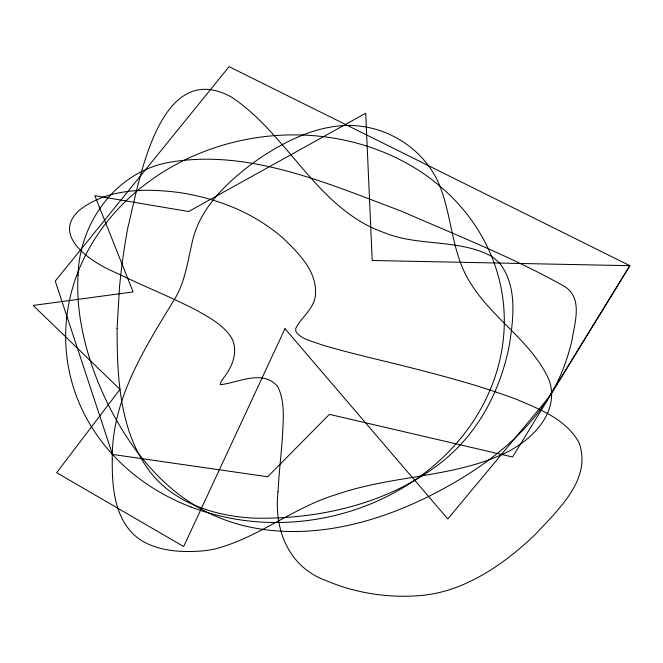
<?xml version="1.0" encoding="UTF-8"?>
<svg xmlns="http://www.w3.org/2000/svg" width="663" height="663" viewBox="0 0 663 663"><rect width="100%" height="100%" fill="white"/><g stroke="black" fill="none" stroke-linecap="round" stroke-linejoin="round"><path stroke-width="0.99" d="M117.094 328.483C117.094 379.617 119.688 436.859 154.719 477.526C180.063 505.289 218.293 516.56 254.857 518.176C321.439 519.386 391.311 502.794 443.92 460.346A185.971 163.28 -9 0 0 465.451 439.146C482.457 419.356 494.755 395.819 502.72 371.04A273.231 239.89 -9 0 0 509.54 344.047C513.502 317.958 517.206 287.493 500.805 264.744A45.681 40.111 -9 0 0 490.62 255.794C457.743 238.713 418.27 246.628 384.209 232.655A138.194 121.329 -9 0 1 364.103 223.646C309.919 192.817 282.952 131.465 231.636 97.171C158.474 56.711 138.957 183.651 127.893 227.475A820.686 720.548 -9 0 0 119.473 287.369L117.094 328.483M112.262 459.194C112.014 484.976 113.821 514.447 133.023 533.856A57.54 50.521 -9 0 0 144.592 542.317C162.733 551.749 183.991 552.503 203.972 550.787A94.146 82.66 -9 0 0 215.641 548.807C258.819 537.403 294.057 507.137 336.845 494.358A242.467 212.889 -9 0 1 361.575 487.164C408.126 475.661 457.52 474.385 501.8 454.636C529.72 442.478 560.674 413.513 549.163 380.123C531.668 340.997 491.639 318.431 469.885 282.048C450.865 251.766 452.332 214.356 438.235 182.209A112.544 98.812 -9 0 0 427.693 164.648A114.218 100.279 -9 0 0 418.328 154.065C404.016 140.108 385.526 130.528 365.835 126.989A89.977 79.005 -9 0 0 341.478 125.688C313.243 127.942 287.029 140.606 263.534 155.755A246.702 216.602 -9 0 0 240.338 172.935C218.914 190.729 199.066 212.889 192.535 240.71C187.936 259.921 185.549 280.059 175.604 297.513C145.429 347.114 111.599 398.687 112.262 459.194M278.004 491.731C273.844 529.588 288.504 567.014 326.179 580.655C356.528 593.6 390.267 598.424 423.06 595.341A123.583 108.5 -9 0 0 452.091 588.885C483.741 577.879 511.19 557.434 535.248 534.511C557.558 510.212 592.556 479.142 578.932 442.445C565.995 419.033 539.375 409.088 516.079 399.159C479.482 385.493 441.674 375.465 403.817 365.968C376.194 359.014 348.357 352.849 321.083 344.619C312.538 341.08 301.541 339.671 295.905 331.575L295.706 328.591C300.911 317.602 312.455 310.276 315.058 297.77C319.152 273.123 298.731 253.001 282.363 237.553A191.483 168.112 -9 0 0 228.362 205.455A217.406 190.878 -9 0 0 178.48 192.427C145.247 188.234 107.605 188.458 79.858 209.839C49.891 235.962 92.563 262.805 114.898 272.286C141.899 285.413 169.827 296.56 196.563 310.259C209.873 317.85 224.401 325.384 232.265 339.183C237.346 350.445 233.674 363.059 227.111 372.855C225.089 376.899 220.762 380.081 220.24 384.722C238.804 382.675 262.507 369.034 277.656 386.421C285.811 402.905 282.985 421.966 282.281 439.668C280.839 457.022 278.982 474.343 278.004 491.731M78.052 275.236C76.005 310.549 83.977 345.746 96.657 378.54A410.132 360.092 -9 0 0 113.862 415.411C137.299 458.63 171.825 498.203 218.152 517.231A171.775 150.816 -9 0 0 245.36 526.082C312.397 541.729 382.286 521.756 441.459 489.791C495.046 460.934 547.356 419.331 566.592 359.271A239.161 209.98 -9 0 0 571.937 340.509C574.68 322.98 583.299 297.811 564.271 286.275C512.242 257.087 456.293 235.249 401.728 211.273C328.21 183.842 248.219 148.006 168.095 162.568C115.461 172.488 79.353 223.182 78.052 275.236M284.982 328.691L183.668 546.527L56.678 472.694L120.011 389.347L33.15 305.436L133.122 291.927L94.85 195.676L188.632 211.53L365.711 113.216L372.208 260.501L629.85 265.681L512.549 457.006L329.395 414.358L267.686 476.755L112.461 454.412L55.261 281.062L229.075 66.665L629.85 265.681L548.707 397.551L447.815 518.963L284.982 328.691M190.936 506.988A219.942 193.107 -9 0 0 503.598 305.353A219.942 193.107 -9 0 0 160.413 173.739A219.942 193.107 -9 0 0 190.936 506.988"/></g></svg>
